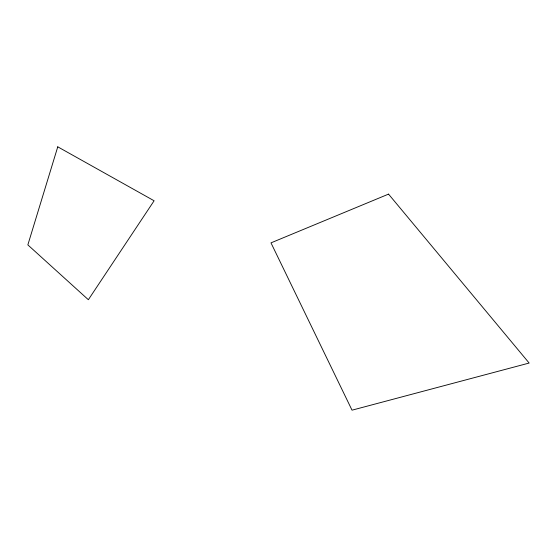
<?xml version="1.0" encoding="UTF-8"?>
<svg xmlns="http://www.w3.org/2000/svg" width="557" height="557" viewBox="0 0 557 557"><rect width="100%" height="100%" fill="white"/><g stroke="black" fill="none" stroke-linecap="round" stroke-linejoin="round"><path stroke-width="0.84" d="M57.761 146.825L27.85 244.892L88.361 299.722L154.108 200.771L57.761 146.825M388.549 194.121L270.987 242.866L352.024 410.175L529.15 363.046L388.549 194.121"/></g></svg>
